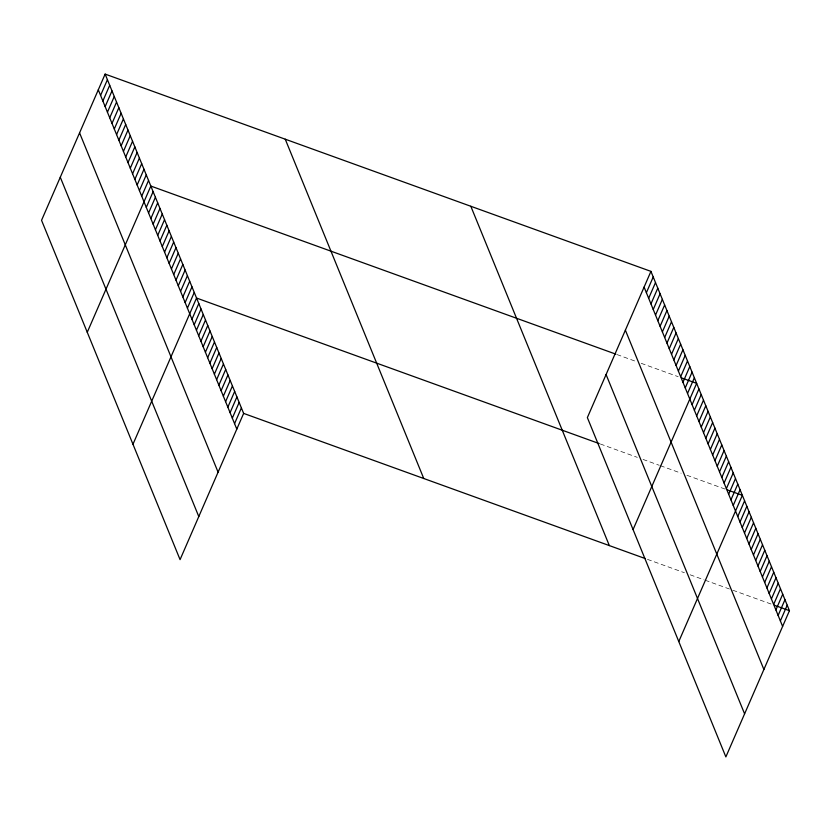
<?xml version="1.0" encoding="UTF-8"?>
<svg xmlns="http://www.w3.org/2000/svg" width="831" height="831" viewBox="0 0 831 831"><rect width="100%" height="100%" fill="white"/><g stroke="black" fill="none" stroke-linecap="round" stroke-linejoin="round"><path stroke-width="0.62" stroke-dasharray="4.16 3.12" d="M616.976 354.557L635.455 361.236M641.22 363.324L678.169 376.672M600.335 443.993L637.284 457.351M643.059 459.439L659.222 465.277M660.375 465.692L681.16 473.203M686.936 475.29L725.037 489.064M647.432 559.356L684.38 572.715M690.156 574.803L704.013 579.809M705.166 580.225L729.41 588.992M732.88 590.239L772.134 604.428"/><path stroke-width="1.25" d="M105.132 74.094L41.55 220.308L180.067 559.627L243.639 413.402L105.132 74.094L650.933 271.373L789.45 610.692L725.868 756.906L587.361 417.598L650.933 271.373M100.582 95.409L107.417 79.693M102.867 101.008L109.702 85.292M105.153 106.607L111.988 90.891M107.438 112.206L114.273 96.489M109.723 117.805L116.558 102.088M112.008 123.404L118.843 107.687M114.294 129.002L121.129 113.286M116.579 134.601L123.414 118.885M118.864 140.2L125.699 124.473M121.149 145.799L127.984 130.072M123.435 151.398L130.27 135.671M125.72 156.997L132.555 141.27M128.005 162.596L134.84 146.869M130.29 168.194L137.125 152.468M132.576 173.793L139.411 158.067M134.861 179.392L141.696 163.665M137.146 184.991L143.981 169.264M139.431 190.59L146.266 174.863M141.717 196.189L148.552 180.462M87.255 332.286L150.837 186.061L615.823 354.141M146.287 207.386L153.122 191.66M148.572 212.985L155.407 197.259M150.858 218.584L157.693 202.857M153.143 224.183L159.978 208.456M155.428 229.782L162.263 214.055M157.713 235.381L164.548 219.654M159.999 240.98L166.834 225.253M162.284 246.578L169.119 230.852M164.569 252.177L171.404 236.451M166.854 257.766L173.689 242.05M169.14 263.365L175.975 247.648M171.425 268.964L178.26 253.247M173.71 274.562L180.545 258.846M175.995 280.161L182.83 264.445M178.281 285.76L185.116 270.044M180.566 291.359L187.401 275.643M182.851 296.958L189.686 281.242M185.136 302.557L191.971 286.84M187.422 308.156L194.257 292.439M132.97 444.253L196.542 298.038L599.182 443.577M191.951 319.249L198.786 303.533M194.194 324.744L201.029 309.028M196.438 330.239L203.273 314.523M198.682 335.734L205.517 320.008M200.925 341.229L207.76 325.503M203.169 346.724L210.004 330.998M205.413 352.209L212.248 336.493M207.657 357.704L214.491 341.988M209.89 363.199L216.725 347.483M212.134 368.694L218.969 352.978M214.377 374.189L221.212 358.473M216.621 379.684L223.456 363.957M218.865 385.179L225.7 369.452M221.108 390.674L227.943 374.947M223.352 396.158L230.187 380.442M225.596 401.653L232.431 385.937M227.839 407.148L234.674 391.432M230.083 412.643L236.918 396.927M232.316 418.138L239.151 402.422M234.56 423.633L241.395 407.907M646.383 292.699L653.218 276.972M648.668 298.298L655.503 282.571M650.953 303.897L657.788 288.17M653.239 309.496L660.074 293.769M655.524 315.094L662.359 299.368M657.809 320.693L664.644 304.967M660.094 326.292L666.929 310.565M662.38 331.891L669.225 316.164M664.665 337.49L671.51 321.763M666.961 343.089L673.796 327.362M669.246 348.688L676.081 332.961M671.531 354.286L678.366 338.56M673.816 359.885L680.651 344.159M676.102 365.484L682.937 349.758M678.387 371.083L685.222 355.356M680.672 376.682L687.507 360.955M682.957 382.281L689.792 366.554M685.243 387.869L692.078 372.153M687.528 393.468L694.363 377.752M633.066 529.565L696.648 383.351L681.638 377.928M692.098 404.666L698.933 388.95M694.384 410.265L701.219 394.548M696.669 415.864L703.504 400.147M698.954 421.462L705.789 405.746M701.239 427.061L708.074 411.345M703.525 432.66L710.36 416.944M705.81 438.259L712.645 422.543M708.095 443.858L714.93 428.142M710.38 449.457L717.215 433.74M712.666 455.056L719.501 439.339M714.951 460.654L721.786 444.938M717.236 466.253L724.071 450.537M719.521 471.852L726.356 456.136M721.807 477.451L728.642 461.735M724.092 483.05L730.927 467.334M726.377 488.649L733.212 472.932M728.662 494.248L735.497 478.531M730.948 499.846L737.783 484.13M733.233 505.445L740.068 489.729M678.782 641.542L742.353 495.328L727.343 489.895M737.762 516.539L744.597 500.823M740.005 522.034L746.84 506.308M742.249 527.529L749.084 511.803M744.493 533.024L751.328 517.298M746.737 538.509L753.572 522.792M748.98 544.004L755.815 528.287M751.214 549.499L758.049 533.782M753.457 554.994L760.292 539.277M755.701 560.489L762.536 544.772M757.945 565.984L764.78 550.257M760.188 571.479L767.023 555.752M762.432 576.974L769.267 561.247M764.676 582.458L771.511 566.742M766.92 587.953L773.754 572.237M769.163 593.448L775.998 577.732M771.397 598.943L778.242 583.227M773.64 604.438L780.475 588.722M775.884 609.933L782.719 594.207M778.128 615.428L784.963 599.702M780.371 620.923L787.206 605.197M243.639 413.402L645.126 558.525M774.44 605.269L789.45 610.692M644.098 287.1L782.615 626.408M625.379 330.167L763.886 669.474M606.079 374.532L744.597 713.85M470.824 206.275L609.331 545.583M285.241 139.192L423.758 478.511M98.297 89.81L236.804 429.128M79.568 132.877L218.086 472.185M60.279 177.242L198.786 516.56"/></g></svg>
